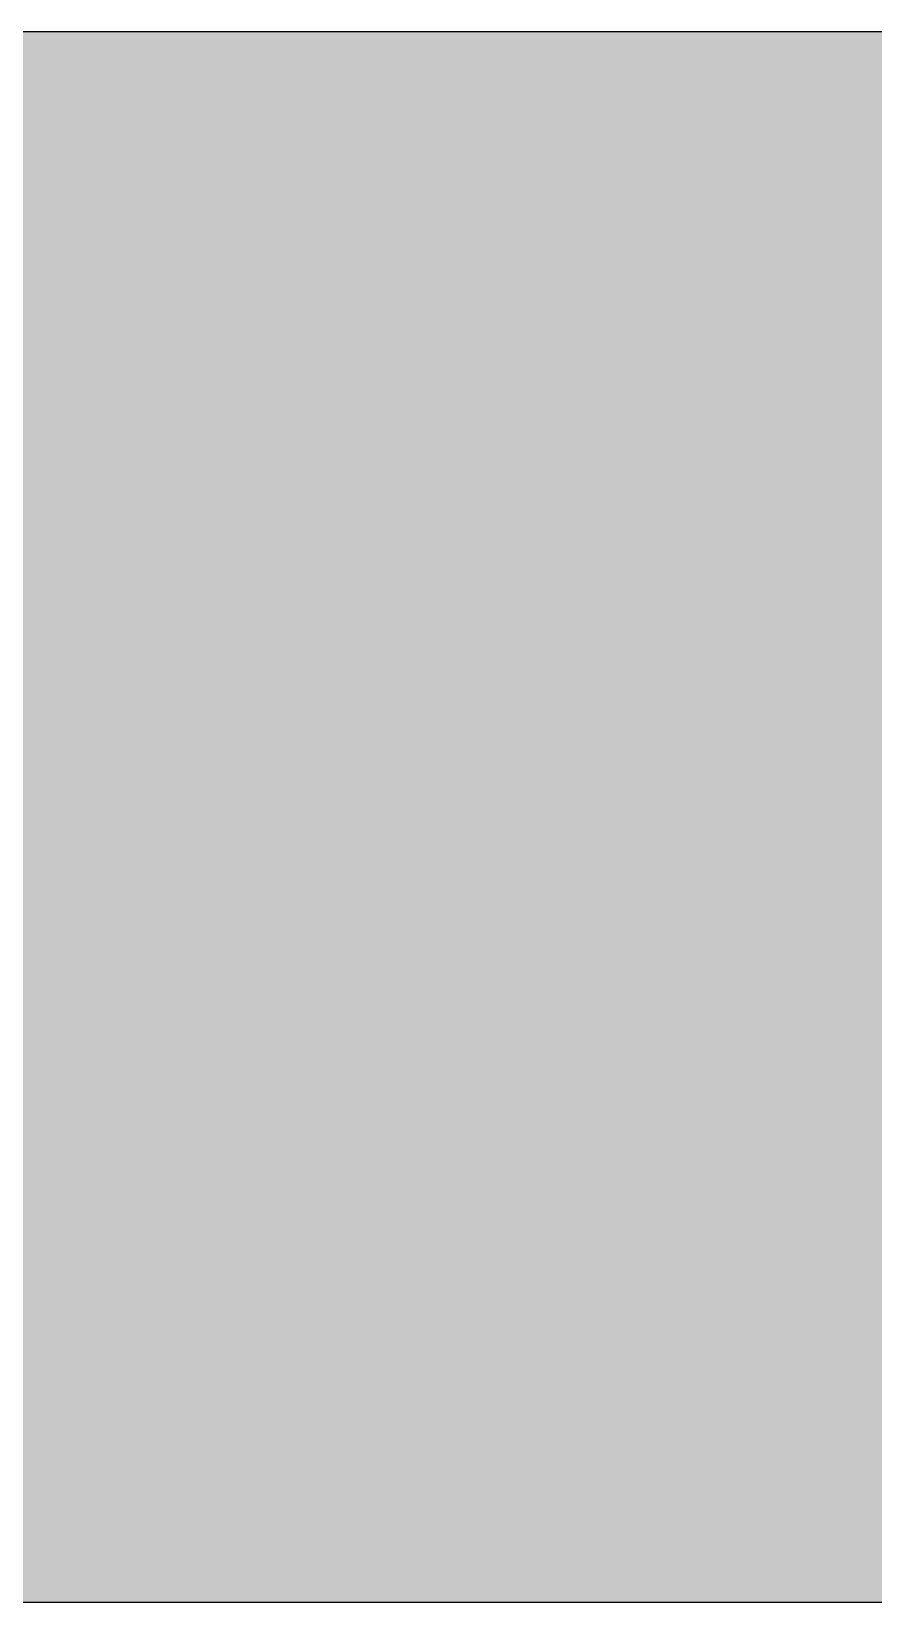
# Model space of a CAD drawing. Header units: millimetres. Extents: x 0 to 212, y 0 to 116.
# Drawn here: x 86.9 to 149.3, y 0.1 to 116.5 of the extents above; entities that cross this region are included whole.
import ezdxf

# ---------------------------------------------------------------- set-up
doc = ezdxf.new("R2010")
doc.units = ezdxf.units.MM

msp = doc.modelspace()

# ---------------------------------------------------------------- hatches: boundary and pattern name
msp.add_hatch(color=254).paths.add_polyline_path([(14.1633, 0.0536), (13.9878, 0.0533), (13.8125, 0.0559), (13.6373, 0.061), (13.462, 0.0686), (13.2893, 0.0787), (13.114, 0.0914), (12.9413, 0.1041), (12.7686, 0.1219), (12.5959, 0.1397), (12.4231, 0.16), (12.2504, 0.1829), (12.0777, 0.2057), (11.9075, 0.2337), (11.7373, 0.2616), (11.5672, 0.2921), (11.397, 0.3251), (11.2268, 0.3607), (11.0592, 0.3988), (10.8915, 0.4369), (10.7239, 0.4775), (10.5562, 0.5207), (10.3886, 0.5664), (10.2235, 0.6121), (10.0584, 0.6629), (9.8933, 0.7137), (9.7307, 0.7671), (9.5682, 0.8204), (9.4056, 0.8788), (9.2431, 0.9373), (9.083, 0.9982), (8.923, 1.0617), (8.763, 1.1252), (8.6055, 1.1938), (8.4455, 1.2624), (8.2906, 1.331), (8.1331, 1.4046), (7.9781, 1.4783), (7.8232, 1.5545), (7.6708, 1.6332), (7.5184, 1.7145), (7.366, 1.7958), (7.2161, 1.8796), (7.0663, 1.966), (6.919, 2.0523), (6.7716, 2.1438), (6.6243, 2.2352), (6.4795, 2.3266), (6.3348, 2.4232), (6.19, 2.5197), (6.0477, 2.6187), (5.908, 2.7178), (5.7683, 2.8194), (5.6286, 2.9235), (5.4915, 3.0302), (5.3543, 3.1369), (5.2197, 3.2461), (5.0851, 3.3579), (4.953, 3.4722), (4.8209, 3.5865), (4.6914, 3.7033), (4.5644, 3.8202), (4.4348, 3.9395), (4.3104, 4.0615), (4.1859, 4.1859), (4.0615, 4.3104), (3.9395, 4.4348), (3.8202, 4.5618), (3.7033, 4.6914), (3.5865, 4.8209), (3.4722, 4.953), (3.3579, 5.0851), (3.2487, 5.2197), (3.1369, 5.3543), (3.0302, 5.4915), (2.9235, 5.6286), (2.8194, 5.7683), (2.7178, 5.908), (2.6187, 6.0477), (2.5197, 6.19), (2.4232, 6.3348), (2.3266, 6.477), (2.2352, 6.6243), (2.1438, 6.7691), (2.0523, 6.919), (1.966, 7.0663), (1.8796, 7.2161), (1.7958, 7.366), (1.7145, 7.5184), (1.6332, 7.6708), (1.5545, 7.8232), (1.4783, 7.9781), (1.4046, 8.1331), (1.331, 8.2906), (1.2598, 8.4455), (1.1913, 8.603), (1.1252, 8.763), (1.0592, 8.923), (0.9982, 9.083), (0.9373, 9.2431), (0.8763, 9.4056), (0.8204, 9.5682), (0.7645, 9.7307), (0.7112, 9.8933), (0.6604, 10.0584), (0.6121, 10.2235), (0.5639, 10.3911), (0.5207, 10.5562), (0.4775, 10.7239), (0.4343, 10.8915), (0.3962, 11.0592), (0.3607, 11.2268), (0.3251, 11.397), (0.2921, 11.5672), (0.2616, 11.7373), (0.2311, 11.9075), (0.2057, 12.0802), (0.1803, 12.2504), (0.1575, 12.4231), (0.1372, 12.5959), (0.1194, 12.7686), (0.1041, 12.9413), (0.0889, 13.1166), (0.0787, 13.2893), (0.0686, 13.4645), (0.061, 13.6373), (0.0559, 13.8125), (0.0508, 13.9878), (0.0508, 14.163), (0.0522, 102.3592), (0.0508, 102.5322), (0.0559, 102.7074), (0.061, 102.8827), (0.0686, 103.058), (0.0787, 103.2307), (0.0889, 103.4059), (0.1041, 103.5787), (0.1194, 103.7514), (0.1372, 103.9241), (0.1575, 104.0968), (0.1803, 104.2695), (0.2057, 104.4423), (0.2311, 104.6124), (0.2616, 104.7826), (0.2921, 104.9528), (0.3251, 105.123), (0.3607, 105.2932), (0.3962, 105.4608), (0.4343, 105.6284), (0.4775, 105.7961), (0.5207, 105.9637), (0.5639, 106.1314), (0.6121, 106.2965), (0.6604, 106.4616), (0.7112, 106.6267), (0.7645, 106.7892), (0.8204, 106.9518), (0.8763, 107.1143), (0.9373, 107.2769), (0.9982, 107.4369), (1.0592, 107.5969), (1.1252, 107.757), (1.1913, 107.9144), (1.2598, 108.0745), (1.331, 108.2294), (1.4046, 108.3869), (1.4783, 108.5418), (1.5545, 108.6968), (1.6332, 108.8492), (1.7145, 109.0016), (1.7958, 109.154), (1.8796, 109.3038), (1.966, 109.4537), (2.0523, 109.601), (2.1438, 109.7483), (2.2352, 109.8956), (2.3266, 110.0404), (2.4232, 110.1852), (2.5197, 110.33), (2.6187, 110.4722), (2.7178, 110.6119), (2.8194, 110.7516), (2.9235, 110.8913), (3.0302, 111.0285), (3.1369, 111.1656), (3.2487, 111.3003), (3.3579, 111.4349), (3.4722, 111.567), (3.5865, 111.699), (3.7033, 111.8286), (3.8202, 111.9556), (3.9395, 112.0851), (4.0615, 112.2096), (4.1859, 112.334), (4.3104, 112.4585), (4.4348, 112.5804), (4.5644, 112.6998), (4.6914, 112.8166), (4.8209, 112.9335), (4.953, 113.0478), (5.0851, 113.1621), (5.2197, 113.2713), (5.3543, 113.3831), (5.4915, 113.4897), (5.6286, 113.5964), (5.7683, 113.7006), (5.908, 113.8022), (6.0477, 113.9012), (6.19, 114.0003), (6.3348, 114.0968), (6.4795, 114.1933), (6.6243, 114.2848), (6.7716, 114.3762), (6.919, 114.4676), (7.0663, 114.554), (7.2161, 114.6404), (7.366, 114.7242), (7.5184, 114.8055), (7.6708, 114.8867), (7.8232, 114.9655), (7.9781, 115.0417), (8.1331, 115.1153), (8.2906, 115.189), (8.4455, 115.2601), (8.6055, 115.3287), (8.763, 115.3947), (8.923, 115.4608), (9.083, 115.5217), (9.2431, 115.5827), (9.4056, 115.6437), (9.5682, 115.6995), (9.7307, 115.7554), (9.8933, 115.8088), (10.0584, 115.8596), (10.2235, 115.9078), (10.3886, 115.9561), (10.5562, 115.9993), (10.7239, 116.0424), (10.8915, 116.0856), (11.0592, 116.1237), (11.2268, 116.1593), (11.397, 116.1948), (11.5672, 116.2279), (11.7373, 116.2583), (11.9075, 116.2888), (12.0777, 116.3142), (12.2504, 116.3396), (12.4231, 116.3625), (12.5959, 116.3828), (12.7686, 116.4006), (12.9413, 116.4158), (13.114, 116.4311), (13.2893, 116.4412), (13.462, 116.4514), (13.6373, 116.459), (13.8125, 116.4641), (13.9878, 116.4692), (14.163, 116.4692), (197.6078, 116.4703), (197.7822, 116.4692), (197.9574, 116.4641), (198.1327, 116.459), (198.3054, 116.4514), (198.4807, 116.4412), (198.6534, 116.4311), (198.8287, 116.4158), (199.0014, 116.4006), (199.1741, 116.3828), (199.3468, 116.3625), (199.5195, 116.3396), (199.6897, 116.3142), (199.8624, 116.2888), (200.0326, 116.2583), (200.2028, 116.2279), (200.373, 116.1948), (200.5432, 116.1593), (200.7108, 116.1237), (200.8784, 116.0856), (201.0461, 116.0424), (201.2137, 115.9993), (201.3788, 115.9561), (201.5465, 115.9078), (201.7116, 115.8596), (201.8767, 115.8088), (202.0392, 115.7554), (202.2018, 115.6995), (202.3643, 115.6437), (202.5269, 115.5827), (202.6869, 115.5217), (202.8469, 115.4608), (203.007, 115.3947), (203.167, 115.3287), (203.3245, 115.2601), (203.4794, 115.189), (203.6369, 115.1153), (203.7918, 115.0417), (203.9468, 114.9655), (204.0992, 114.8867), (204.2516, 114.8055), (204.404, 114.7242), (204.5538, 114.6404), (204.7037, 114.554), (204.8535, 114.4676), (205.0009, 114.3762), (205.1456, 114.2848), (205.293, 114.1933), (205.4352, 114.0968), (205.58, 114.0003), (205.7222, 113.9012), (205.8619, 113.8022), (206.0016, 113.7006), (206.1413, 113.5964), (206.2785, 113.4897), (206.4156, 113.3831), (206.5503, 113.2713), (206.6849, 113.1621), (206.817, 113.0478), (206.949, 112.9335), (207.0786, 112.8166), (207.2081, 112.6998), (207.3351, 112.5804), (207.4596, 112.4585), (207.584, 112.334), (207.7085, 112.2096), (207.8304, 112.0851), (207.9498, 111.9556), (208.0666, 111.8286), (208.1835, 111.699), (208.2978, 111.567), (208.4121, 111.4349), (208.5238, 111.3003), (208.6331, 111.1656), (208.7397, 111.0285), (208.8464, 110.8913), (208.9506, 110.7516), (209.0522, 110.6119), (209.1512, 110.4722), (209.2503, 110.33), (209.3468, 110.1852), (209.4433, 110.0404), (209.5348, 109.8956), (209.6262, 109.7483), (209.7176, 109.601), (209.804, 109.4537), (209.8904, 109.3038), (209.9742, 109.154), (210.0555, 109.0016), (210.1367, 108.8492), (210.2155, 108.6968), (210.2917, 108.5418), (210.3653, 108.3869), (210.439, 108.2294), (210.5076, 108.0745), (210.5762, 107.9144), (210.6447, 107.757), (210.7082, 107.5969), (210.7717, 107.4369), (210.8327, 107.2769), (210.8911, 107.1143), (210.9495, 106.9518), (211.0029, 106.7892), (211.0562, 106.6267), (211.107, 106.4616), (211.1578, 106.2965), (211.2035, 106.1314), (211.2493, 105.9637), (211.2924, 105.7961), (211.3331, 105.6284), (211.3712, 105.4608), (211.4093, 105.2932), (211.4448, 105.123), (211.4779, 104.9528), (211.5083, 104.7826), (211.5363, 104.6124), (211.5642, 104.4423), (211.5871, 104.2695), (211.6099, 104.0968), (211.6303, 103.9241), (211.648, 103.7514), (211.6658, 103.5787), (211.6785, 103.4059), (211.6912, 103.2307), (211.7014, 103.058), (211.709, 102.8827), (211.7141, 102.7074), (211.7166, 102.5322), (211.7166, 102.3569), (211.7189, 14.1647), (211.7166, 13.9878), (211.7141, 13.8125), (211.709, 13.6373), (211.7014, 13.4645), (211.6912, 13.2893), (211.6785, 13.1166), (211.6658, 12.9413), (211.648, 12.7686), (211.6303, 12.5959), (211.6099, 12.4231), (211.5871, 12.2504), (211.5642, 12.0802), (211.5363, 11.9075), (211.5083, 11.7373), (211.4779, 11.5672), (211.4448, 11.397), (211.4093, 11.2268), (211.3712, 11.0592), (211.3331, 10.8915), (211.2924, 10.7239), (211.2493, 10.5562), (211.2035, 10.3911), (211.1578, 10.2235), (211.107, 10.0584), (211.0562, 9.8933), (211.0029, 9.7307), (210.9495, 9.5682), (210.8911, 9.4056), (210.8327, 9.2431), (210.7717, 9.083), (210.7082, 8.923), (210.6447, 8.763), (210.5762, 8.603), (210.5076, 8.4455), (210.439, 8.2906), (210.3653, 8.1331), (210.2917, 7.9781), (210.2155, 7.8232), (210.1367, 7.6708), (210.0555, 7.5184), (209.9742, 7.366), (209.8904, 7.2161), (209.804, 7.0663), (209.7176, 6.919), (209.6262, 6.7691), (209.5348, 6.6243), (209.4433, 6.477), (209.3468, 6.3348), (209.2503, 6.19), (209.1512, 6.0477), (209.0522, 5.908), (208.9506, 5.7683), (208.8464, 5.6286), (208.7397, 5.4915), (208.6331, 5.3543), (208.5238, 5.2197), (208.4121, 5.0851), (208.2978, 4.953), (208.1835, 4.8209), (208.0666, 4.6914), (207.9498, 4.5618), (207.8304, 4.4348), (207.7085, 4.3104), (207.584, 4.1859), (207.4596, 4.0615), (207.3351, 3.9395), (207.2081, 3.8202), (207.0786, 3.7033), (206.949, 3.5865), (206.817, 3.4722), (206.6849, 3.3579), (206.5503, 3.2461), (206.4156, 3.1369), (206.2785, 3.0302), (206.1413, 2.9235), (206.0016, 2.8194), (205.8619, 2.7178), (205.7222, 2.6187), (205.58, 2.5197), (205.4352, 2.4232), (205.293, 2.3266), (205.1456, 2.2352), (205.0009, 2.1438), (204.8535, 2.0523), (204.7037, 1.966), (204.5538, 1.8796), (204.404, 1.7958), (204.2516, 1.7145), (204.0992, 1.6332), (203.9468, 1.5545), (203.7918, 1.4783), (203.6369, 1.4046), (203.4794, 1.331), (203.3245, 1.2624), (203.167, 1.1938), (203.007, 1.1252), (202.8469, 1.0617), (202.6869, 0.9982), (202.5269, 0.9373), (202.3643, 0.8788), (202.2018, 0.8204), (202.0392, 0.7671), (201.8767, 0.7137), (201.7116, 0.6629), (201.5465, 0.6121), (201.3788, 0.5664), (201.2137, 0.5207), (201.0461, 0.4775), (200.8784, 0.4369), (200.7108, 0.3988), (200.5432, 0.3607), (200.373, 0.3251), (200.2028, 0.2921), (200.0326, 0.2616), (199.8624, 0.2337), (199.6897, 0.2057), (199.5195, 0.1829), (199.3468, 0.16), (199.1741, 0.1397), (199.0014, 0.1219), (198.8287, 0.1041), (198.6534, 0.0914), (198.4807, 0.0787), (198.3054, 0.0686), (198.1327, 0.061), (197.9574, 0.0559), (197.7822, 0.0533), (197.6069, 0.0533)])
h = msp.add_hatch(color=59)
h.paths.add_polyline_path([(14.1633, 3.5814), (13.8887, 3.5839), (13.6169, 3.5941), (13.3477, 3.6119), (13.081, 3.6347), (12.8143, 3.6652), (12.5501, 3.7008), (12.2885, 3.7465), (12.0294, 3.7948), (11.7729, 3.8506), (11.5164, 3.9141), (11.2649, 3.9827), (11.016, 4.0564), (10.7671, 4.1351), (10.5232, 4.2215), (10.2819, 4.3129), (10.0432, 4.412), (9.8069, 4.5161), (9.5733, 4.6228), (9.3447, 4.7371), (9.1186, 4.8565), (8.8951, 4.9809), (8.6741, 5.113), (8.4582, 5.2476), (8.2448, 5.3873), (8.0366, 5.5321), (7.8308, 5.682), (7.6276, 5.8369), (7.4295, 5.9969), (7.2365, 6.1595), (7.046, 6.3297), (6.8605, 6.5024), (6.6777, 6.6802), (6.5024, 6.8605), (6.3271, 7.046), (6.1595, 7.2365), (5.9969, 7.432), (5.8369, 7.6302), (5.682, 7.8308), (5.5321, 8.0366), (5.3873, 8.2448), (5.2451, 8.4582), (5.1105, 8.6741), (4.9809, 8.8951), (4.8565, 9.1186), (4.7371, 9.3447), (4.6228, 9.5758), (4.5136, 9.8069), (4.4094, 10.0432), (4.3129, 10.2819), (4.2215, 10.5232), (4.1351, 10.7696), (4.0538, 11.016), (3.9802, 11.2649), (3.9116, 11.5189), (3.8506, 11.7729), (3.7948, 12.0294), (3.744, 12.2911), (3.7008, 12.5527), (3.6627, 12.8143), (3.6322, 13.081), (3.6093, 13.3502), (3.5916, 13.6195), (3.5814, 13.8913), (3.5789, 14.163), (3.58, 102.3592), (3.5814, 102.6312), (3.5916, 102.903), (3.6093, 103.1723), (3.6322, 103.439), (3.6627, 103.7057), (3.7008, 103.9698), (3.744, 104.2314), (3.7948, 104.4905), (3.8506, 104.7471), (3.9116, 105.0036), (3.9802, 105.2551), (4.0538, 105.504), (4.1351, 105.7529), (4.2215, 105.9967), (4.3129, 106.238), (4.4094, 106.4768), (4.5136, 106.713), (4.6228, 106.9467), (4.7371, 107.1753), (4.8565, 107.4014), (4.9809, 107.6249), (5.1105, 107.8459), (5.2451, 108.0618), (5.3873, 108.2751), (5.5321, 108.4834), (5.682, 108.6891), (5.8369, 108.8923), (5.9969, 109.0905), (6.1595, 109.2835), (6.3271, 109.474), (6.5024, 109.6594), (6.6777, 109.8423), (6.8605, 110.0176), (7.046, 110.1928), (7.2365, 110.3605), (7.4295, 110.523), (7.6276, 110.683), (7.8308, 110.838), (8.0366, 110.9878), (8.2448, 111.1326), (8.4582, 111.2749), (8.6741, 111.4095), (8.8951, 111.539), (9.1186, 111.6635), (9.3447, 111.7829), (9.5733, 111.8972), (9.8069, 112.0064), (10.0432, 112.1105), (10.2819, 112.207), (10.5232, 112.2985), (10.7671, 112.3848), (11.016, 112.4661), (11.2649, 112.5398), (11.5164, 112.6084), (11.7729, 112.6693), (12.0294, 112.7252), (12.2885, 112.776), (12.5501, 112.8192), (12.8143, 112.8573), (13.081, 112.8878), (13.3477, 112.9106), (13.6169, 112.9284), (13.8887, 112.9386), (14.163, 112.9411), (197.6078, 112.9425), (197.8787, 112.9386), (198.1505, 112.9284), (198.4197, 112.9106), (198.689, 112.8878), (198.9557, 112.8573), (199.2173, 112.8192), (199.4789, 112.776), (199.7405, 112.7252), (199.9971, 112.6693), (200.2511, 112.6084), (200.5051, 112.5398), (200.754, 112.4661), (201.0004, 112.3848), (201.2467, 112.2985), (201.488, 112.207), (201.7268, 112.1105), (201.963, 112.0064), (202.1942, 111.8972), (202.4253, 111.7829), (202.6514, 111.6635), (202.8749, 111.539), (203.0959, 111.4095), (203.3118, 111.2749), (203.5251, 111.1326), (203.7334, 110.9878), (203.9391, 110.838), (204.1398, 110.683), (204.3379, 110.523), (204.5335, 110.3605), (204.724, 110.1928), (204.9094, 110.0176), (205.0898, 109.8423), (205.2676, 109.6594), (205.4403, 109.474), (205.6105, 109.2835), (205.773, 109.0905), (205.933, 108.8923), (206.088, 108.6891), (206.2378, 108.4834), (206.3826, 108.2751), (206.5223, 108.0618), (206.6569, 107.8459), (206.789, 107.6249), (206.9135, 107.4014), (207.0329, 107.1753), (207.1472, 106.9467), (207.2538, 106.713), (207.358, 106.4768), (207.457, 106.238), (207.5485, 105.9967), (207.6348, 105.7529), (207.7136, 105.504), (207.7872, 105.2551), (207.8558, 105.0036), (207.9193, 104.7471), (207.9752, 104.4905), (208.0235, 104.2314), (208.0692, 103.9698), (208.1047, 103.7057), (208.1352, 103.439), (208.1581, 103.1723), (208.1759, 102.903), (208.186, 102.6312), (208.1911, 102.3569), (208.1911, 14.1647), (208.186, 13.8913), (208.1759, 13.6195), (208.1581, 13.3502), (208.1352, 13.081), (208.1047, 12.8143), (208.0692, 12.5527), (208.0235, 12.2911), (207.9752, 12.0294), (207.9193, 11.7729), (207.8558, 11.5189), (207.7872, 11.2649), (207.7136, 11.016), (207.6348, 10.7696), (207.5485, 10.5232), (207.457, 10.2819), (207.358, 10.0432), (207.2538, 9.8069), (207.1472, 9.5758), (207.0329, 9.3447), (206.9135, 9.1186), (206.789, 8.8951), (206.6569, 8.6741), (206.5223, 8.4582), (206.3826, 8.2448), (206.2378, 8.0366), (206.088, 7.8308), (205.933, 7.6302), (205.773, 7.432), (205.6105, 7.2365), (205.4403, 7.046), (205.2676, 6.8605), (205.0898, 6.6802), (204.9094, 6.5024), (204.724, 6.3297), (204.5335, 6.1595), (204.3379, 5.9969), (204.1398, 5.8369), (203.9391, 5.682), (203.7334, 5.5321), (203.5251, 5.3873), (203.3118, 5.2476), (203.0959, 5.113), (202.8749, 4.9809), (202.6514, 4.8565), (202.4253, 4.7371), (202.1942, 4.6228), (201.963, 4.5161), (201.7268, 4.412), (201.488, 4.3129), (201.2467, 4.2215), (201.0004, 4.1351), (200.754, 4.0564), (200.5051, 3.9827), (200.2511, 3.9141), (199.9971, 3.8506), (199.7405, 3.7948), (199.4789, 3.7465), (199.2173, 3.7008), (198.9557, 3.6652), (198.689, 3.6347), (198.4197, 3.6119), (198.1505, 3.5941), (197.8787, 3.5839), (197.6069, 3.5789)])
h.paths.add_polyline_path([(14.1633, 8.8731), (14.0259, 8.8748), (13.8887, 8.8798), (13.7541, 8.8875), (13.622, 8.9002), (13.4874, 8.9154), (13.3553, 8.9332), (13.2258, 8.9535), (13.0962, 8.9789), (12.9667, 9.0068), (12.8397, 9.0373), (12.7127, 9.0729), (12.5882, 9.1084), (12.4663, 9.1491), (12.3419, 9.1923), (12.2225, 9.238), (12.1031, 9.2888), (11.9837, 9.3396), (11.8694, 9.3929), (11.7526, 9.4513), (11.6408, 9.5098), (11.5291, 9.5733), (11.4198, 9.6368), (11.3106, 9.7053), (11.2039, 9.7765), (11.0998, 9.8476), (10.9957, 9.9238), (10.8966, 10), (10.7975, 10.0787), (10.6985, 10.1625), (10.6045, 10.2464), (10.5105, 10.3327), (10.4216, 10.4216), (10.3327, 10.5131), (10.2464, 10.6045), (10.16, 10.701), (10.0787, 10.7975), (10, 10.8966), (9.9212, 10.9982), (9.8476, 11.0998), (9.7739, 11.2039), (9.7053, 11.3106), (9.6368, 11.4198), (9.5707, 11.5291), (9.5098, 11.6408), (9.4488, 11.7551), (9.3929, 11.8694), (9.337, 11.9863), (9.2862, 12.1031), (9.238, 12.2225), (9.1923, 12.3444), (9.1491, 12.4663), (9.1084, 12.5908), (9.0703, 12.7152), (9.0373, 12.8397), (9.0068, 12.9692), (8.9789, 13.0962), (8.9535, 13.2258), (8.9306, 13.3579), (8.9129, 13.4899), (8.8976, 13.622), (8.8849, 13.7566), (8.8773, 13.8913), (8.8722, 14.0259), (8.8697, 14.163), (8.8717, 102.3592), (8.8722, 102.4941), (8.8773, 102.6312), (8.8849, 102.7659), (8.8976, 102.8979), (8.9129, 103.0326), (8.9306, 103.1646), (8.9535, 103.2942), (8.9789, 103.4237), (9.0068, 103.5533), (9.0373, 103.6803), (9.0703, 103.8073), (9.1084, 103.9317), (9.1491, 104.0536), (9.1923, 104.1781), (9.238, 104.2975), (9.2862, 104.4169), (9.337, 104.5362), (9.3929, 104.6505), (9.4488, 104.7674), (9.5098, 104.8791), (9.5707, 104.9909), (9.6368, 105.1001), (9.7053, 105.2093), (9.7739, 105.316), (9.8476, 105.4202), (9.9212, 105.5243), (10, 105.6234), (10.0787, 105.7224), (10.16, 105.8215), (10.2464, 105.9155), (10.3327, 106.0094), (10.4216, 106.0983), (10.5105, 106.1872), (10.6045, 106.2736), (10.6985, 106.36), (10.7975, 106.4412), (10.8966, 106.52), (10.9957, 106.5987), (11.0998, 106.6724), (11.2039, 106.746), (11.3106, 106.8146), (11.4198, 106.8832), (11.5291, 106.9492), (11.6408, 107.0102), (11.7526, 107.0712), (11.8694, 107.127), (11.9837, 107.1829), (12.1031, 107.2337), (12.2225, 107.282), (12.3419, 107.3277), (12.4663, 107.3709), (12.5882, 107.4115), (12.7127, 107.4496), (12.8397, 107.4826), (12.9667, 107.5131), (13.0962, 107.5411), (13.2258, 107.5665), (13.3553, 107.5893), (13.4874, 107.6071), (13.622, 107.6223), (13.7541, 107.635), (13.8887, 107.6427), (14.0259, 107.6477), (14.163, 107.6503), (197.6078, 107.6508), (197.7441, 107.6477), (197.8787, 107.6427), (198.0133, 107.635), (198.1479, 107.6223), (198.28, 107.6071), (198.4121, 107.5893), (198.5442, 107.5665), (198.6737, 107.5411), (198.8007, 107.5131), (198.9303, 107.4826), (199.0547, 107.4496), (199.1792, 107.4115), (199.3036, 107.3709), (199.4256, 107.3277), (199.5475, 107.282), (199.6669, 107.2337), (199.7837, 107.1829), (199.9005, 107.127), (200.0148, 107.0712), (200.1291, 107.0102), (200.2409, 106.9492), (200.3501, 106.8832), (200.4593, 106.8146), (200.566, 106.746), (200.6702, 106.6724), (200.7718, 106.5987), (200.8734, 106.52), (200.9724, 106.4412), (201.0689, 106.36), (201.1655, 106.2736), (201.2569, 106.1872), (201.3483, 106.0983), (201.4372, 106.0094), (201.5236, 105.9155), (201.6074, 105.8215), (201.6912, 105.7224), (201.77, 105.6234), (201.8462, 105.5243), (201.9224, 105.4202), (201.9935, 105.316), (202.0646, 105.2093), (202.1332, 105.1001), (202.1967, 104.9909), (202.2602, 104.8791), (202.3186, 104.7674), (202.377, 104.6505), (202.4304, 104.5362), (202.4812, 104.4169), (202.532, 104.2975), (202.5777, 104.1781), (202.6209, 104.0536), (202.6615, 103.9317), (202.6971, 103.8073), (202.7326, 103.6803), (202.7631, 103.5533), (202.7911, 103.4237), (202.8165, 103.2942), (202.8368, 103.1646), (202.8546, 103.0326), (202.8698, 102.8979), (202.8825, 102.7659), (202.8901, 102.6312), (202.8952, 102.4941), (202.8977, 102.3569), (202.8994, 14.1647), (202.8952, 14.0259), (202.8901, 13.8913), (202.8825, 13.7566), (202.8698, 13.622), (202.8546, 13.4899), (202.8368, 13.3579), (202.8165, 13.2258), (202.7911, 13.0962), (202.7631, 12.9692), (202.7326, 12.8397), (202.6971, 12.7152), (202.6615, 12.5908), (202.6209, 12.4663), (202.5777, 12.3444), (202.532, 12.2225), (202.4812, 12.1031), (202.4304, 11.9863), (202.377, 11.8694), (202.3186, 11.7551), (202.2602, 11.6408), (202.1967, 11.5291), (202.1332, 11.4198), (202.0646, 11.3106), (201.9935, 11.2039), (201.9224, 11.0998), (201.8462, 10.9982), (201.77, 10.8966), (201.6912, 10.7975), (201.6074, 10.701), (201.5236, 10.6045), (201.4372, 10.5131), (201.3483, 10.4216), (201.2569, 10.3327), (201.1655, 10.2464), (201.0689, 10.1625), (200.9724, 10.0787), (200.8734, 10), (200.7718, 9.9238), (200.6702, 9.8476), (200.566, 9.7765), (200.4593, 9.7053), (200.3501, 9.6368), (200.2409, 9.5733), (200.1291, 9.5098), (200.0148, 9.4513), (199.9005, 9.3929), (199.7837, 9.3396), (199.6669, 9.2888), (199.5475, 9.238), (199.4256, 9.1923), (199.3036, 9.1491), (199.1792, 9.1084), (199.0547, 9.0729), (198.9303, 9.0373), (198.8007, 9.0068), (198.6737, 8.9789), (198.5442, 8.9535), (198.4121, 8.9332), (198.28, 8.9154), (198.1479, 8.9002), (198.0133, 8.8875), (197.8787, 8.8798), (197.7441, 8.8748), (197.6069, 8.8722)], flags=16)
h = msp.add_hatch(color=59)
edge = h.paths.add_edge_path()
edge.add_line((118.0123, 45.2092), (118.0059, 44.7954))
edge.add_line((118.0059, 44.7954), (117.9957, 44.3941))
edge.add_line((117.9957, 44.3941), (117.9754, 44.003))
edge.add_line((117.9754, 44.003), (117.9474, 43.6245))
edge.add_line((117.9474, 43.6245), (117.9119, 43.2537))
edge.add_line((117.9119, 43.2537), (117.8687, 42.8955))
edge.add_line((117.8687, 42.8955), (117.8179, 42.545))
edge.add_line((117.8179, 42.545), (117.7595, 42.2072))
edge.add_line((117.7595, 42.2072), (117.696, 41.877))
edge.add_line((117.696, 41.877), (117.6249, 41.5595))
edge.add_line((117.6249, 41.5595), (117.5461, 41.2496))
edge.add_line((117.5461, 41.2496), (117.4623, 40.9473))
edge.add_line((117.4623, 40.9473), (117.3709, 40.6578))
edge.add_line((117.3709, 40.6578), (117.2743, 40.3758))
edge.add_line((117.2743, 40.3758), (117.1702, 40.1015))
edge.add_line((117.1702, 40.1015), (117.061, 39.8374))
edge.add_line((117.061, 39.8374), (116.9467, 39.5834))
edge.add_line((116.9467, 39.5834), (116.8273, 39.3344))
edge.add_line((116.8273, 39.3344), (116.7003, 39.0982))
edge.add_line((116.7003, 39.0982), (116.5708, 38.8671))
edge.add_line((116.5708, 38.8671), (116.4336, 38.6461))
edge.add_line((116.4336, 38.6461), (116.2939, 38.4327))
edge.add_line((116.2939, 38.4327), (116.1466, 38.227))
edge.add_line((116.1466, 38.227), (115.9967, 38.0289))
edge.add_line((115.9967, 38.0289), (115.8418, 37.8384))
edge.add_line((115.8418, 37.8384), (115.6843, 37.6555))
edge.add_line((115.6843, 37.6555), (115.5192, 37.4802))
edge.add_line((115.5192, 37.4802), (115.3541, 37.3126))
edge.add_line((115.3541, 37.3126), (115.1814, 37.15))
edge.add_line((115.1814, 37.15), (115.0087, 36.9951))
edge.add_line((115.0087, 36.9951), (114.8309, 36.8478))
edge.add_line((114.8309, 36.8478), (114.648, 36.7081))
edge.add_line((114.648, 36.7081), (114.4651, 36.5735))
edge.add_line((114.4651, 36.5735), (114.2771, 36.4465))
edge.add_line((114.2771, 36.4465), (114.0866, 36.3245))
edge.add_line((114.0866, 36.3245), (113.8936, 36.2102))
edge.add_line((113.8936, 36.2102), (113.698, 36.0985))
edge.add_line((113.698, 36.0985), (113.4999, 35.9969))
edge.add_line((113.4999, 35.9969), (113.2992, 35.8978))
edge.add_line((113.2992, 35.8978), (113.0986, 35.8064))
edge.add_line((113.0986, 35.8064), (112.8928, 35.7175))
edge.add_line((112.8928, 35.7175), (112.6871, 35.6362))
edge.add_line((112.6871, 35.6362), (112.4814, 35.56))
edge.add_line((112.4814, 35.56), (112.2705, 35.4889))
edge.add_line((112.2705, 35.4889), (112.0623, 35.4203))
edge.add_line((112.0623, 35.4203), (111.8514, 35.3593))
edge.add_line((111.8514, 35.3593), (111.6381, 35.3009))
edge.add_line((111.6381, 35.3009), (111.4247, 35.2476))
edge.add_line((111.4247, 35.2476), (111.2114, 35.1993))
edge.add_line((111.2114, 35.1993), (110.998, 35.1561))
edge.add_line((110.998, 35.1561), (110.7846, 35.1155))
edge.add_line((110.7846, 35.1155), (110.5687, 35.0774))
edge.add_line((110.5687, 35.0774), (110.3554, 35.0444))
edge.add_line((110.3554, 35.0444), (110.142, 35.0164))
edge.add_line((110.142, 35.0164), (109.9261, 34.991))
edge.add_line((109.9261, 34.991), (109.7128, 34.9682))
edge.add_line((109.7128, 34.9682), (109.5019, 34.9479))
edge.add_line((109.5019, 34.9479), (109.2886, 34.9326))
edge.add_line((109.2886, 34.9326), (109.0778, 34.9174))
edge.add_line((109.0778, 34.9174), (108.8695, 34.9072))
edge.add_line((108.8695, 34.9072), (108.6612, 34.8996))
edge.add_line((108.6612, 34.8996), (108.4529, 34.8945))
edge.add_line((108.4529, 34.8945), (108.2497, 34.8894))
edge.add_line((108.2497, 34.8894), (108.044, 34.8894))
edge.add_line((108.044, 34.8894), (98.5213, 34.8904))
edge.add_line((98.5213, 34.8904), (98.5213, 56.1453))
edge.add_line((98.5213, 56.1453), (108.0463, 56.1453))
edge.add_line((108.0463, 56.1453), (108.3132, 56.1416))
edge.add_line((108.3132, 56.1416), (108.5774, 56.1365))
edge.add_line((108.5774, 56.1365), (108.8415, 56.1289))
edge.add_line((108.8415, 56.1289), (109.1006, 56.1162))
edge.add_line((109.1006, 56.1162), (109.3597, 56.101))
edge.add_line((109.3597, 56.101), (109.6162, 56.0832))
edge.add_line((109.6162, 56.0832), (109.8677, 56.0603))
edge.add_line((109.8677, 56.0603), (110.1192, 56.0324))
edge.add_line((110.1192, 56.0324), (110.3681, 56.0019))
edge.add_line((110.3681, 56.0019), (110.6119, 55.9664))
edge.add_line((110.6119, 55.9664), (110.8532, 55.9257))
edge.add_line((110.8532, 55.9257), (111.0945, 55.8825))
edge.add_line((111.0945, 55.8825), (111.3307, 55.8343))
edge.add_line((111.3307, 55.8343), (111.5644, 55.7835))
edge.add_line((111.5644, 55.7835), (111.793, 55.7251))
edge.add_line((111.793, 55.7251), (112.0216, 55.6641))
edge.add_line((112.0216, 55.6641), (112.2451, 55.5955))
edge.add_line((112.2451, 55.5955), (112.4661, 55.5244))
edge.add_line((112.4661, 55.5244), (112.682, 55.4482))
edge.add_line((112.682, 55.4482), (112.8979, 55.3669))
edge.add_line((112.8979, 55.3669), (113.1062, 55.278))
edge.add_line((113.1062, 55.278), (113.3145, 55.1866))
edge.add_line((113.3145, 55.1866), (113.5177, 55.0901))
edge.add_line((113.5177, 55.0901), (113.7183, 54.9859))
edge.add_line((113.7183, 54.9859), (113.9139, 54.8767))
edge.add_line((113.9139, 54.8767), (114.107, 54.7624))
edge.add_line((114.107, 54.7624), (114.2949, 54.643))
edge.add_line((114.2949, 54.643), (114.4803, 54.516))
edge.add_line((114.4803, 54.516), (114.6607, 54.3839))
edge.add_line((114.6607, 54.3839), (114.8359, 54.2468))
edge.add_line((114.8359, 54.2468), (115.0087, 54.102))
edge.add_line((115.0087, 54.102), (115.1788, 53.9496))
edge.add_line((115.1788, 53.9496), (115.3414, 53.7921))
edge.add_line((115.3414, 53.7921), (115.5014, 53.6296))
edge.add_line((115.5014, 53.6296), (115.6589, 53.4594))
edge.add_line((115.6589, 53.4594), (115.8088, 53.2816))
edge.add_line((115.8088, 53.2816), (115.9561, 53.0987))
edge.add_line((115.9561, 53.0987), (116.0983, 52.9082))
edge.add_line((116.0983, 52.9082), (116.2355, 52.7101))
edge.add_line((116.2355, 52.7101), (116.3701, 52.5043))
edge.add_line((116.3701, 52.5043), (116.4971, 52.2935))
edge.add_line((116.4971, 52.2935), (116.6216, 52.0751))
edge.add_line((116.6216, 52.0751), (116.7409, 51.8465))
edge.add_line((116.7409, 51.8465), (116.8552, 51.6128))
edge.add_line((116.8552, 51.6128), (116.9645, 51.3715))
edge.add_line((116.9645, 51.3715), (117.0661, 51.1226))
edge.add_line((117.0661, 51.1226), (117.1651, 50.866))
edge.add_line((117.1651, 50.866), (117.2591, 50.5993))
edge.add_line((117.2591, 50.5993), (117.348, 50.3276))
edge.add_line((117.348, 50.3276), (117.4318, 50.0456))
edge.add_line((117.4318, 50.0456), (117.5106, 49.7561))
edge.add_line((117.5106, 49.7561), (117.5817, 49.4589))
edge.add_line((117.5817, 49.4589), (117.6503, 49.1541))
edge.add_line((117.6503, 49.1541), (117.7112, 48.8391))
edge.add_line((117.7112, 48.8391), (117.7671, 48.5165))
edge.add_line((117.7671, 48.5165), (117.8179, 48.1838))
edge.add_line((117.8179, 48.1838), (117.8636, 47.8434))
edge.add_line((117.8636, 47.8434), (117.9017, 47.4955))
edge.add_line((117.9017, 47.4955), (117.9347, 47.1373))
edge.add_line((117.9347, 47.1373), (117.9627, 46.769))
edge.add_line((117.9627, 46.769), (117.983, 46.3931))
edge.add_line((117.983, 46.3931), (117.9982, 46.007))
edge.add_line((117.9982, 46.007), (118.0084, 45.6133))
edge.add_line((118.0084, 45.6133), (118.0109, 45.2069))
edge = h.paths.add_edge_path(flags=16)
edge.add_line((115.7192, 72.9022), (115.7148, 72.5068))
edge.add_line((115.7148, 72.5068), (115.7021, 72.1208))
edge.add_line((115.7021, 72.1208), (115.6843, 71.7474))
edge.add_line((115.6843, 71.7474), (115.6564, 71.3867))
edge.add_line((115.6564, 71.3867), (115.6233, 71.0336))
edge.add_line((115.6233, 71.0336), (115.5827, 70.6933))
edge.add_line((115.5827, 70.6933), (115.5344, 70.3631))
edge.add_line((115.5344, 70.3631), (115.4811, 70.043))
edge.add_line((115.4811, 70.043), (115.4201, 69.7332))
edge.add_line((115.4201, 69.7332), (115.3541, 69.4334))
edge.add_line((115.3541, 69.4334), (115.2804, 69.1413))
edge.add_line((115.2804, 69.1413), (115.2017, 68.8619))
edge.add_line((115.2017, 68.8619), (115.1153, 68.5902))
edge.add_line((115.1153, 68.5902), (115.0264, 68.3285))
edge.add_line((115.0264, 68.3285), (114.9299, 68.0745))
edge.add_line((114.9299, 68.0745), (114.8283, 67.8307))
edge.add_line((114.8283, 67.8307), (114.7242, 67.597))
edge.add_line((114.7242, 67.597), (114.6124, 67.3684))
edge.add_line((114.6124, 67.3684), (114.4956, 67.1525))
edge.add_line((114.4956, 67.1525), (114.3762, 66.9417))
edge.add_line((114.3762, 66.9417), (114.2517, 66.741))
edge.add_line((114.2517, 66.741), (114.1222, 66.548))
edge.add_line((114.1222, 66.548), (113.9901, 66.3626))
edge.add_line((113.9901, 66.3626), (113.853, 66.1848))
edge.add_line((113.853, 66.1848), (113.7133, 66.0121))
edge.add_line((113.7133, 66.0121), (113.5685, 65.8495))
edge.add_line((113.5685, 65.8495), (113.4212, 65.6946))
edge.add_line((113.4212, 65.6946), (113.2713, 65.5447))
edge.add_line((113.2713, 65.5447), (113.1189, 65.405))
edge.add_line((113.1189, 65.405), (112.9614, 65.2678))
edge.add_line((112.9614, 65.2678), (112.8039, 65.1408))
edge.add_line((112.8039, 65.1408), (112.6414, 65.0189))
edge.add_line((112.6414, 65.0189), (112.4788, 64.9021))
edge.add_line((112.4788, 64.9021), (112.3137, 64.7929))
edge.add_line((112.3137, 64.7929), (112.1461, 64.6887))
edge.add_line((112.1461, 64.6887), (111.9759, 64.5922))
edge.add_line((111.9759, 64.5922), (111.8057, 64.4982))
edge.add_line((111.8057, 64.4982), (111.633, 64.4119))
edge.add_line((111.633, 64.4119), (111.4603, 64.3306))
edge.add_line((111.4603, 64.3306), (111.2876, 64.2544))
edge.add_line((111.2876, 64.2544), (111.1123, 64.1833))
edge.add_line((111.1123, 64.1833), (110.9345, 64.1172))
edge.add_line((110.9345, 64.1172), (110.7592, 64.0537))
edge.add_line((110.7592, 64.0537), (110.584, 63.9978))
edge.add_line((110.584, 63.9978), (110.4062, 63.9445))
edge.add_line((110.4062, 63.9445), (110.2284, 63.8962))
edge.add_line((110.2284, 63.8962), (110.0531, 63.8505))
edge.add_line((110.0531, 63.8505), (109.8753, 63.8099))
edge.add_line((109.8753, 63.8099), (109.7001, 63.7718))
edge.add_line((109.7001, 63.7718), (109.5248, 63.7388))
edge.add_line((109.5248, 63.7388), (109.3521, 63.7083))
edge.add_line((109.3521, 63.7083), (109.1794, 63.6829))
edge.add_line((109.1794, 63.6829), (109.0066, 63.6575))
edge.add_line((109.0066, 63.6575), (108.8365, 63.6372))
edge.add_line((108.8365, 63.6372), (108.6688, 63.6194))
edge.add_line((108.6688, 63.6194), (108.5012, 63.6041))
edge.add_line((108.5012, 63.6041), (108.3361, 63.5889))
edge.add_line((108.3361, 63.5889), (108.1735, 63.5787))
edge.add_line((108.1735, 63.5787), (108.0135, 63.5711))
edge.add_line((108.0135, 63.5711), (107.856, 63.5635))
edge.add_line((107.856, 63.5635), (107.6985, 63.5584))
edge.add_line((107.6985, 63.5584), (107.5461, 63.5559))
edge.add_line((107.5461, 63.5559), (107.3988, 63.5533))
edge.add_line((107.3988, 63.5533), (107.2515, 63.5533))
edge.add_line((107.2515, 63.5533), (98.5213, 63.5536))
edge.add_line((98.5213, 63.5536), (98.5213, 81.8099))
edge.add_line((98.5213, 81.8099), (106.8998, 81.8099))
edge.add_line((106.8998, 81.8099), (107.1651, 81.8058))
edge.add_line((107.1651, 81.8058), (107.4293, 81.8007))
edge.add_line((107.4293, 81.8007), (107.6884, 81.7931))
edge.add_line((107.6884, 81.7931), (107.9424, 81.7804))
edge.add_line((107.9424, 81.7804), (108.1938, 81.7651))
edge.add_line((108.1938, 81.7651), (108.4402, 81.7448))
edge.add_line((108.4402, 81.7448), (108.6841, 81.722))
edge.add_line((108.6841, 81.722), (108.9228, 81.694))
edge.add_line((108.9228, 81.694), (109.159, 81.6635))
edge.add_line((109.159, 81.6635), (109.3902, 81.628))
edge.add_line((109.3902, 81.628), (109.6188, 81.5873))
edge.add_line((109.6188, 81.5873), (109.8423, 81.5467))
edge.add_line((109.8423, 81.5467), (110.0607, 81.4984))
edge.add_line((110.0607, 81.4984), (110.2766, 81.4476))
edge.add_line((110.2766, 81.4476), (110.4875, 81.3943))
edge.add_line((110.4875, 81.3943), (110.6957, 81.3333))
edge.add_line((110.6957, 81.3333), (110.8989, 81.2724))
edge.add_line((110.8989, 81.2724), (111.0971, 81.2038))
edge.add_line((111.0971, 81.2038), (111.2926, 81.1327))
edge.add_line((111.2926, 81.1327), (111.4831, 81.0565))
edge.add_line((111.4831, 81.0565), (111.6711, 80.9777))
edge.add_line((111.6711, 80.9777), (111.854, 80.8939))
edge.add_line((111.854, 80.8939), (112.0343, 80.805))
edge.add_line((112.0343, 80.805), (112.207, 80.711))
edge.add_line((112.207, 80.711), (112.3798, 80.6145))
edge.add_line((112.3798, 80.6145), (112.5449, 80.5104))
edge.add_line((112.5449, 80.5104), (112.7074, 80.4037))
edge.add_line((112.7074, 80.4037), (112.8674, 80.2945))
edge.add_line((112.8674, 80.2945), (113.0198, 80.1776))
edge.add_line((113.0198, 80.1776), (113.1697, 80.0583))
edge.add_line((113.1697, 80.0583), (113.317, 79.9313))
edge.add_line((113.317, 79.9313), (113.4567, 79.8017))
edge.add_line((113.4567, 79.8017), (113.5964, 79.6671))
edge.add_line((113.5964, 79.6671), (113.7285, 79.5274))
edge.add_line((113.7285, 79.5274), (113.858, 79.3826))
edge.add_line((113.858, 79.3826), (113.9825, 79.2353))
edge.add_line((113.9825, 79.2353), (114.1019, 79.0804))
edge.add_line((114.1019, 79.0804), (114.2187, 78.9203))
edge.add_line((114.2187, 78.9203), (114.3305, 78.7578))
edge.add_line((114.3305, 78.7578), (114.4397, 78.5876))
edge.add_line((114.4397, 78.5876), (114.5413, 78.4123))
edge.add_line((114.5413, 78.4123), (114.6404, 78.2345))
edge.add_line((114.6404, 78.2345), (114.7369, 78.0491))
edge.add_line((114.7369, 78.0491), (114.8283, 77.8586))
edge.add_line((114.8283, 77.8586), (114.9121, 77.663))
edge.add_line((114.9121, 77.663), (114.996, 77.4624))
edge.add_line((114.996, 77.4624), (115.0722, 77.2566))
edge.add_line((115.0722, 77.2566), (115.1458, 77.0458))
edge.add_line((115.1458, 77.0458), (115.2144, 76.8299))
edge.add_line((115.2144, 76.8299), (115.2804, 76.6064))
edge.add_line((115.2804, 76.6064), (115.3389, 76.3803))
edge.add_line((115.3389, 76.3803), (115.3947, 76.1467))
edge.add_line((115.3947, 76.1467), (115.4455, 75.9079))
edge.add_line((115.4455, 75.9079), (115.4938, 75.6641))
edge.add_line((115.4938, 75.6641), (115.537, 75.4126))
edge.add_line((115.537, 75.4126), (115.5751, 75.1586))
edge.add_line((115.5751, 75.1586), (115.6081, 74.897))
edge.add_line((115.6081, 74.897), (115.636, 74.6277))
edge.add_line((115.636, 74.6277), (115.6614, 74.356))
edge.add_line((115.6614, 74.356), (115.6818, 74.0766))
edge.add_line((115.6818, 74.0766), (115.697, 73.7921))
edge.add_line((115.697, 73.7921), (115.7097, 73.5))
edge.add_line((115.7097, 73.5), (115.7148, 73.2028))
edge.add_line((115.7148, 73.2028), (115.7173, 72.9005))
edge = h.paths.add_edge_path(flags=16)
edge.add_line((127.7137, 45.3856), (127.7061, 45.9384))
edge.add_line((127.7061, 45.9384), (127.6883, 46.4795))
edge.add_line((127.6883, 46.4795), (127.6604, 47.0078))
edge.add_line((127.6604, 47.0078), (127.6198, 47.5209))
edge.add_line((127.6198, 47.5209), (127.569, 48.0212))
edge.add_line((127.569, 48.0212), (127.508, 48.5064))
edge.add_line((127.508, 48.5064), (127.4369, 48.9788))
edge.add_line((127.4369, 48.9788), (127.3556, 49.4386))
edge.add_line((127.3556, 49.4386), (127.2642, 49.8881))
edge.add_line((127.2642, 49.8881), (127.1651, 50.3225))
edge.add_line((127.1651, 50.3225), (127.0559, 50.7441))
edge.add_line((127.0559, 50.7441), (126.9365, 51.1531))
edge.add_line((126.9365, 51.1531), (126.8095, 51.5518))
edge.add_line((126.8095, 51.5518), (126.6749, 51.9379))
edge.add_line((126.6749, 51.9379), (126.5301, 52.3113))
edge.add_line((126.5301, 52.3113), (126.3802, 52.6745))
edge.add_line((126.3802, 52.6745), (126.2202, 53.0276))
edge.add_line((126.2202, 53.0276), (126.0551, 53.3679))
edge.add_line((126.0551, 53.3679), (125.8824, 53.6981))
edge.add_line((125.8824, 53.6981), (125.7046, 54.0156))
edge.add_line((125.7046, 54.0156), (125.5192, 54.3255))
edge.add_line((125.5192, 54.3255), (125.3261, 54.6227))
edge.add_line((125.3261, 54.6227), (125.1306, 54.9123))
edge.add_line((125.1306, 54.9123), (124.9274, 55.1891))
edge.add_line((124.9274, 55.1891), (124.7191, 55.4584))
edge.add_line((124.7191, 55.4584), (124.5057, 55.7174))
edge.add_line((124.5057, 55.7174), (124.2873, 55.9664))
edge.add_line((124.2873, 55.9664), (124.0663, 56.2077))
edge.add_line((124.0663, 56.2077), (123.8377, 56.4388))
edge.add_line((123.8377, 56.4388), (123.6091, 56.6623))
edge.add_line((123.6091, 56.6623), (123.3754, 56.8757))
edge.add_line((123.3754, 56.8757), (123.1367, 57.0814))
edge.add_line((123.1367, 57.0814), (122.8979, 57.2795))
edge.add_line((122.8979, 57.2795), (122.6541, 57.4675))
edge.add_line((122.6541, 57.4675), (122.4077, 57.6504))
edge.add_line((122.4077, 57.6504), (122.1613, 57.8231))
edge.add_line((122.1613, 57.8231), (121.9124, 57.9907))
edge.add_line((121.9124, 57.9907), (121.6609, 58.1508))
edge.add_line((121.6609, 58.1508), (121.4069, 58.3006))
edge.add_line((121.4069, 58.3006), (121.1529, 58.4479))
edge.add_line((121.1529, 58.4479), (120.8989, 58.5851))
edge.add_line((120.8989, 58.5851), (120.6449, 58.7172))
edge.add_line((120.6449, 58.7172), (120.3884, 58.8442))
edge.add_line((120.3884, 58.8442), (120.1344, 58.9636))
edge.add_line((120.1344, 58.9636), (119.8778, 59.0779))
edge.add_line((119.8778, 59.0779), (119.6238, 59.1871))
edge.add_line((119.6238, 59.1871), (119.3698, 59.2887))
edge.add_line((119.3698, 59.2887), (119.1184, 59.3877))
edge.add_line((119.1184, 59.3877), (118.8669, 59.4792))
edge.add_line((118.8669, 59.4792), (118.618, 59.5655))
edge.add_line((118.618, 59.5655), (118.3691, 59.6494))
edge.add_line((118.3691, 59.6494), (118.1227, 59.7256))
edge.add_line((118.1227, 59.7256), (117.8814, 59.7992))
edge.add_line((117.8814, 59.7992), (117.6401, 59.8703))
edge.add_line((117.6401, 59.8703), (117.4039, 59.9364))
edge.add_line((117.4039, 59.9364), (117.1702, 59.9973))
edge.add_line((117.1702, 59.9973), (116.9391, 60.0558))
edge.add_line((116.9391, 60.0558), (116.713, 60.1091))
edge.add_line((116.713, 60.1091), (116.492, 60.1624))
edge.add_line((116.492, 60.1624), (116.2736, 60.2107))
edge.add_line((116.2736, 60.2107), (116.0602, 60.2564))
edge.add_line((116.0602, 60.2564), (115.8545, 60.2996))
edge.add_line((115.8545, 60.2996), (115.6513, 60.3402))
edge.add_line((115.6513, 60.3402), (115.4532, 60.3783))
edge.add_line((115.4532, 60.3783), (115.6437, 60.4215))
edge.add_line((115.6437, 60.4215), (115.8367, 60.4698))
edge.add_line((115.8367, 60.4698), (116.0323, 60.5257))
edge.add_line((116.0323, 60.5257), (116.2304, 60.5841))
edge.add_line((116.2304, 60.5841), (116.4285, 60.6476))
edge.add_line((116.4285, 60.6476), (116.6292, 60.7187))
edge.add_line((116.6292, 60.7187), (116.8298, 60.7924))
edge.add_line((116.8298, 60.7924), (117.0305, 60.8736))
edge.add_line((117.0305, 60.8736), (117.2337, 60.9575))
edge.add_line((117.2337, 60.9575), (117.4369, 61.0489))
edge.add_line((117.4369, 61.0489), (117.6426, 61.1454))
edge.add_line((117.6426, 61.1454), (117.8458, 61.2445))
edge.add_line((117.8458, 61.2445), (118.0516, 61.3512))
edge.add_line((118.0516, 61.3512), (118.2573, 61.4604))
edge.add_line((118.2573, 61.4604), (118.4631, 61.5772))
edge.add_line((118.4631, 61.5772), (118.6663, 61.6991))
edge.add_line((118.6663, 61.6991), (118.872, 61.8261))
edge.add_line((118.872, 61.8261), (119.0752, 61.9557))
edge.add_line((119.0752, 61.9557), (119.2784, 62.0928))
edge.add_line((119.2784, 62.0928), (119.4816, 62.2351))
edge.add_line((119.4816, 62.2351), (119.6823, 62.3824))
edge.add_line((119.6823, 62.3824), (119.8829, 62.5348))
edge.add_line((119.8829, 62.5348), (120.081, 62.6897))
edge.add_line((120.081, 62.6897), (120.2766, 62.8523))
edge.add_line((120.2766, 62.8523), (120.4722, 63.0199))
edge.add_line((120.4722, 63.0199), (120.6678, 63.1927))
edge.add_line((120.6678, 63.1927), (120.8583, 63.3705))
edge.add_line((120.8583, 63.3705), (121.0488, 63.5533))
edge.add_line((121.0488, 63.5533), (121.2342, 63.7413))
edge.add_line((121.2342, 63.7413), (121.4196, 63.9343))
edge.add_line((121.4196, 63.9343), (121.6025, 64.1325))
edge.add_line((121.6025, 64.1325), (121.7803, 64.3357))
edge.add_line((121.7803, 64.3357), (121.9581, 64.5439))
edge.add_line((121.9581, 64.5439), (122.1308, 64.7573))
edge.add_line((122.1308, 64.7573), (122.301, 64.9757))
edge.add_line((122.301, 64.9757), (122.4661, 65.1993))
edge.add_line((122.4661, 65.1993), (122.6287, 65.4279))
edge.add_line((122.6287, 65.4279), (122.7887, 65.6615))
edge.add_line((122.7887, 65.6615), (122.9436, 65.9003))
edge.add_line((122.9436, 65.9003), (123.0935, 66.1441))
edge.add_line((123.0935, 66.1441), (123.2408, 66.3931))
edge.add_line((123.2408, 66.3931), (123.383, 66.6471))
edge.add_line((123.383, 66.6471), (123.5202, 66.9061))
edge.add_line((123.5202, 66.9061), (123.6548, 67.1703))
edge.add_line((123.6548, 67.1703), (123.7818, 67.4395))
edge.add_line((123.7818, 67.4395), (123.9063, 67.7139))
edge.add_line((123.9063, 67.7139), (124.0231, 67.9933))
edge.add_line((124.0231, 67.9933), (124.1349, 68.2777))
edge.add_line((124.1349, 68.2777), (124.2416, 68.5673))
edge.add_line((124.2416, 68.5673), (124.3432, 68.8619))
edge.add_line((124.3432, 68.8619), (124.4371, 69.1617))
edge.add_line((124.4371, 69.1617), (124.526, 69.4665))
edge.add_line((124.526, 69.4665), (124.6099, 69.7763))
edge.add_line((124.6099, 69.7763), (124.6861, 70.0913))
edge.add_line((124.6861, 70.0913), (124.7572, 70.4113))
edge.add_line((124.7572, 70.4113), (124.8207, 70.7365))
edge.add_line((124.8207, 70.7365), (124.8766, 71.0667))
edge.add_line((124.8766, 71.0667), (124.9248, 71.4019))
edge.add_line((124.9248, 71.4019), (124.968, 71.7423))
edge.add_line((124.968, 71.7423), (125.0036, 72.0877))
edge.add_line((125.0036, 72.0877), (125.0315, 72.4383))
edge.add_line((125.0315, 72.4383), (125.0493, 72.7913))
edge.add_line((125.0493, 72.7913), (125.062, 73.152))
edge.add_line((125.062, 73.152), (125.0671, 73.5178))
edge.add_line((125.0671, 73.5178), (125.0594, 74.074))
edge.add_line((125.0594, 74.074), (125.0417, 74.6176))
edge.add_line((125.0417, 74.6176), (125.0112, 75.151))
edge.add_line((125.0112, 75.151), (124.9705, 75.6691))
edge.add_line((124.9705, 75.6691), (124.9172, 76.1771))
edge.add_line((124.9172, 76.1771), (124.8512, 76.675))
edge.add_line((124.8512, 76.675), (124.7724, 77.1601))
edge.add_line((124.7724, 77.1601), (124.6861, 77.6326))
edge.add_line((124.6861, 77.6326), (124.587, 78.0948))
edge.add_line((124.587, 78.0948), (124.4752, 78.5444))
edge.add_line((124.4752, 78.5444), (124.3533, 78.9838))
edge.add_line((124.3533, 78.9838), (124.2212, 79.4131))
edge.add_line((124.2212, 79.4131), (124.079, 79.8297))
edge.add_line((124.079, 79.8297), (123.9266, 80.2361))
edge.add_line((123.9266, 80.2361), (123.7615, 80.6323))
edge.add_line((123.7615, 80.6323), (123.5888, 81.0184))
edge.add_line((123.5888, 81.0184), (123.4034, 81.3918))
edge.add_line((123.4034, 81.3918), (123.2103, 81.7575))
edge.add_line((123.2103, 81.7575), (123.0071, 82.1106))
edge.add_line((123.0071, 82.1106), (122.7912, 82.4535))
edge.add_line((122.7912, 82.4535), (122.5702, 82.7862))
edge.add_line((122.5702, 82.7862), (122.3366, 83.1113))
edge.add_line((122.3366, 83.1113), (122.0953, 83.4238))
edge.add_line((122.0953, 83.4238), (121.8438, 83.7286))
edge.add_line((121.8438, 83.7286), (121.5822, 84.0232))
edge.add_line((121.5822, 84.0232), (121.3155, 84.3077))
edge.add_line((121.3155, 84.3077), (121.0361, 84.582))
edge.add_line((121.0361, 84.582), (120.7491, 84.8487))
edge.add_line((120.7491, 84.8487), (120.4544, 85.1052))
edge.add_line((120.4544, 85.1052), (120.1522, 85.3542))
edge.add_line((120.1522, 85.3542), (119.8397, 85.5929))
edge.add_line((119.8397, 85.5929), (119.5222, 85.8215))
edge.add_line((119.5222, 85.8215), (119.1946, 86.0425))
edge.add_line((119.1946, 86.0425), (118.8593, 86.2559))
edge.add_line((118.8593, 86.2559), (118.5164, 86.4591))
edge.add_line((118.5164, 86.4591), (118.1659, 86.6546))
edge.add_line((118.1659, 86.6546), (117.8077, 86.8401))
edge.add_line((117.8077, 86.8401), (117.442, 87.0179))
edge.add_line((117.442, 87.0179), (117.0711, 87.1906))
edge.add_line((117.0711, 87.1906), (116.6901, 87.3531))
edge.add_line((116.6901, 87.3531), (116.3041, 87.5055))
edge.add_line((116.3041, 87.5055), (115.9129, 87.6529))
edge.add_line((115.9129, 87.6529), (115.5116, 87.7926))
edge.add_line((115.5116, 87.7926), (115.1052, 87.9246))
edge.add_line((115.1052, 87.9246), (114.6937, 88.0491))
edge.add_line((114.6937, 88.0491), (114.2746, 88.1659))
edge.add_line((114.2746, 88.1659), (113.8504, 88.2752))
edge.add_line((113.8504, 88.2752), (113.4212, 88.3768))
edge.add_line((113.4212, 88.3768), (112.9843, 88.4707))
edge.add_line((112.9843, 88.4707), (112.5423, 88.5596))
edge.add_line((112.5423, 88.5596), (112.0953, 88.6409))
edge.add_line((112.0953, 88.6409), (111.6432, 88.7171))
edge.add_line((111.6432, 88.7171), (111.186, 88.7832))
edge.add_line((111.186, 88.7832), (110.7211, 88.8467))
edge.add_line((110.7211, 88.8467), (110.2538, 88.9))
edge.add_line((110.2538, 88.9), (109.7813, 88.9508))
edge.add_line((109.7813, 88.9508), (109.3038, 88.994))
edge.add_line((109.3038, 88.994), (108.8212, 89.0295))
edge.add_line((108.8212, 89.0295), (108.3335, 89.06))
edge.add_line((108.3335, 89.06), (107.8433, 89.0854))
edge.add_line((107.8433, 89.0854), (107.348, 89.1032))
edge.add_line((107.348, 89.1032), (106.8502, 89.1184))
edge.add_line((106.8502, 89.1184), (106.3473, 89.1261))
edge.add_line((106.3473, 89.1261), (105.8393, 89.1286))
edge.add_line((105.8393, 89.1286), (88.9963, 89.13))
edge.add_line((88.9963, 89.13), (88.9963, 27.3939))
edge.add_line((88.9963, 27.3939), (107.3408, 27.3939))
edge.add_line((107.3408, 27.3939), (107.8459, 27.3964))
edge.add_line((107.8459, 27.3964), (108.3513, 27.4041))
edge.add_line((108.3513, 27.4041), (108.8542, 27.4168))
edge.add_line((108.8542, 27.4168), (109.3572, 27.4345))
edge.add_line((109.3572, 27.4345), (109.855, 27.4599))
edge.add_line((109.855, 27.4599), (110.3478, 27.4904))
edge.add_line((110.3478, 27.4904), (110.8405, 27.526))
edge.add_line((110.8405, 27.526), (111.3282, 27.5692))
edge.add_line((111.3282, 27.5692), (111.8159, 27.6174))
edge.add_line((111.8159, 27.6174), (112.2959, 27.6733))
edge.add_line((112.2959, 27.6733), (112.7735, 27.7368))
edge.add_line((112.7735, 27.7368), (113.2484, 27.8054))
edge.add_line((113.2484, 27.8054), (113.7183, 27.8816))
edge.add_line((113.7183, 27.8816), (114.1832, 27.9679))
edge.add_line((114.1832, 27.9679), (114.6429, 28.0594))
edge.add_line((114.6429, 28.0594), (115.1001, 28.1584))
edge.add_line((115.1001, 28.1584), (115.5497, 28.2651))
edge.add_line((115.5497, 28.2651), (115.9967, 28.3794))
edge.add_line((115.9967, 28.3794), (116.4361, 28.5039))
edge.add_line((116.4361, 28.5039), (116.8705, 28.6334))
edge.add_line((116.8705, 28.6334), (117.2997, 28.7757))
edge.add_line((117.2997, 28.7757), (117.7239, 28.923))
edge.add_line((117.7239, 28.923), (118.1405, 29.0805))
edge.add_line((118.1405, 29.0805), (118.552, 29.2481))
edge.add_line((118.552, 29.2481), (118.9584, 29.4234))
edge.add_line((118.9584, 29.4234), (119.3546, 29.6113))
edge.add_line((119.3546, 29.6113), (119.7458, 29.8044))
edge.add_line((119.7458, 29.8044), (120.1318, 30.0101))
edge.add_line((120.1318, 30.0101), (120.5078, 30.226))
edge.add_line((120.5078, 30.226), (120.8786, 30.4495))
edge.add_line((120.8786, 30.4495), (121.2393, 30.6857))
edge.add_line((121.2393, 30.6857), (121.5949, 30.9321))
edge.add_line((121.5949, 30.9321), (121.9403, 31.1887))
edge.add_line((121.9403, 31.1887), (122.2781, 31.4554))
edge.add_line((122.2781, 31.4554), (122.6083, 31.7348))
edge.add_line((122.6083, 31.7348), (122.9309, 32.0243))
edge.add_line((122.9309, 32.0243), (123.2433, 32.324))
edge.add_line((123.2433, 32.324), (123.5456, 32.6365))
edge.add_line((123.5456, 32.6365), (123.8402, 32.9616))
edge.add_line((123.8402, 32.9616), (124.1273, 33.2969))
edge.add_line((124.1273, 33.2969), (124.4016, 33.6448))
edge.add_line((124.4016, 33.6448), (124.6683, 34.0055))
edge.add_line((124.6683, 34.0055), (124.9248, 34.3789))
edge.add_line((124.9248, 34.3789), (125.1712, 34.7624))
edge.add_line((125.1712, 34.7624), (125.4074, 35.1612))
edge.add_line((125.4074, 35.1612), (125.6335, 35.5727))
edge.add_line((125.6335, 35.5727), (125.8494, 35.9969))
edge.add_line((125.8494, 35.9969), (126.0551, 36.4338))
edge.add_line((126.0551, 36.4338), (126.2482, 36.8859))
edge.add_line((126.2482, 36.8859), (126.431, 37.3482))
edge.add_line((126.431, 37.3482), (126.6012, 37.8282))
edge.add_line((126.6012, 37.8282), (126.7612, 38.321))
edge.add_line((126.7612, 38.321), (126.9111, 38.8264))
edge.add_line((126.9111, 38.8264), (127.0457, 39.3471))
edge.add_line((127.0457, 39.3471), (127.1702, 39.8831))
edge.add_line((127.1702, 39.8831), (127.2819, 40.4343))
edge.add_line((127.2819, 40.4343), (127.381, 40.9981))
edge.add_line((127.381, 40.9981), (127.4674, 41.5773))
edge.add_line((127.4674, 41.5773), (127.541, 42.1742))
edge.add_line((127.541, 42.1742), (127.602, 42.7838))
edge.add_line((127.602, 42.7838), (127.6502, 43.4111))
edge.add_line((127.6502, 43.4111), (127.6858, 44.0512))
edge.add_line((127.6858, 44.0512), (127.7061, 44.7091))
edge.add_line((127.7061, 44.7091), (127.7112, 45.3847))

# ---------------------------------------------------------------- linework, layer by layer
at = {"color": 254}
for points in [[(14.163, 116.4692), (197.6078, 116.4703)], [(197.6069, 0.0533), (14.1633, 0.0536)]]:
    msp.add_lwpolyline(points, dxfattribs=at)

doc.saveas('drawing.dxf')
